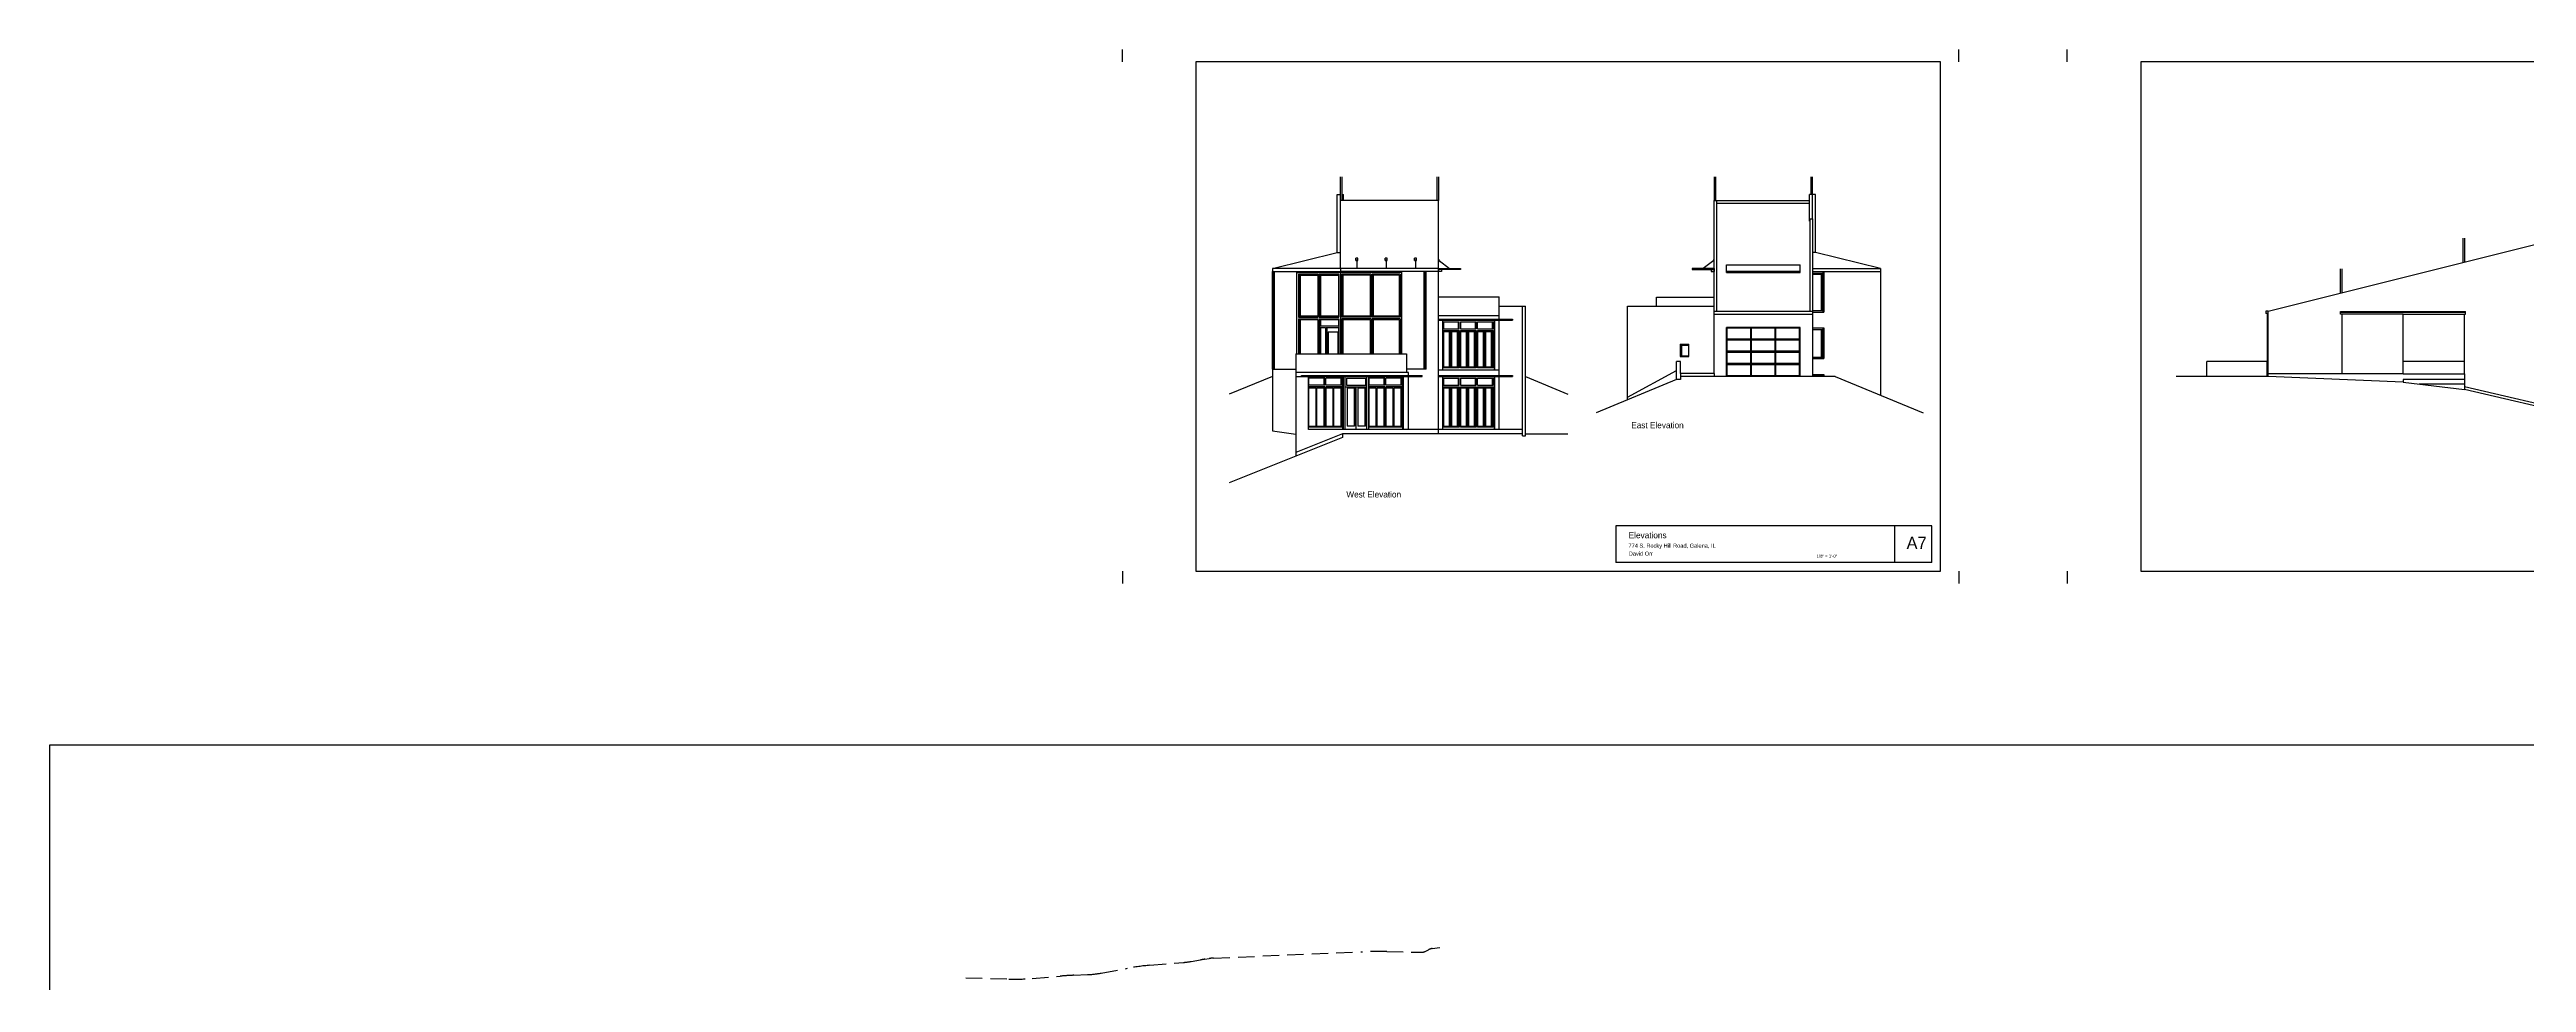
# Model space of a CAD drawing. Header units: inches. Extents: x -11428 to -4037, y -1744 to 4421.
# Drawn here: x -11428 to -6584, y 2596 to 4421 of the extents above; entities that cross this region are included whole.
import ezdxf

# ---------------------------------------------------------------- set-up
doc = ezdxf.new("R2010")
doc.units = ezdxf.units.IN
doc.header["$LTSCALE"] = 64
doc.header["$MEASUREMENT"] = 0
doc.linetypes.add('DASHED', pattern=[0.75, 0.5, -0.25])
doc.layers.get('0').update_dxf_attribs({"color": 253})
for name, color, linetype in [('A-Elev-North', 7, 'Continuous'), ('A-glazing', 252, 'Continuous'), ('A-walls', 7, 'Continuous'), ('border', 7, 'Continuous'), ('construction', 172, 'Continuous'), ('CONT-NML', 253, 'DASHED'), ('L-construction', 7, 'Continuous')]:
    doc.layers.add(name, color=color, linetype=linetype)
doc.layers.add('A-Elev-South', color=7, linetype='Continuous', plot=False)

msp = doc.modelspace()

# ---------------------------------------------------------------- linework, layer by layer
for p, q in [((-7747, 3489.5), (-8364.8, 3489.5)), ((-8364.8, 3489.5), (-8364.8, 3417.5)), ((-7819, 3417.5), (-7819, 3489.5)), ((-7747, 3417.5), (-7747, 3489.5)), ((-7747, 3417.5), (-8364.8, 3417.5))]:
    msp.add_line(p, q)
at = {"layer": 'A-Elev-North', "color": 252}
for p, q in [((-8903.6, 4125.3, -29991.4), (-8903.6, 4171.8, -29991.4)), ((-8900.6, 4171.8, -29991.4), (-8900.6, 4125.3, -29991.4)), ((-8714.6, 4125.3, -10284.3), (-8714.6, 4171.8, -10284.3)), ((-8711.6, 4171.8, -10284.3), (-8711.6, 4125.3, -10284.3)), ((-8172.4, 4171.8, 21810.2), (-8172.4, 4125.3, 21810.2)), ((-8169.4, 4125.3, 21810.2), (-8169.4, 4171.8, 21810.2)), ((-7983.4, 4171.8, 2103.2), (-7983.4, 4137.3, 2103.2)), ((-7980.4, 4125.3, 2103.2), (-7980.4, 4171.8, 2103.2)), ((-6707.9, 4004.5, 21691.4), (-6707.9, 4051.8, 21691.4)), ((-6704.9, 4051.8, 21691.4), (-6704.9, 4005.3, 21691.4)), ((-9036.4, 3986.3, -20331.6), (-8903.6, 3986.3, -20331.6)), ((-8988.5, 3825.3, -9485.9), (-8988.5, 3986.3, -3569.8)), ((-8898.7, 3979.3, -28373.5), (-8898.7, 3899.3, -39159.9)), ((-8845.6, 3979.3, -21212.5), (-8898.7, 3979.3, -28373.5)), ((-8845.6, 3979.3, -44786.9), (-8845.6, 3899.3, -55573.3)), ((-8839.4, 3979.3, -20593.3), (-8839.4, 3899.3, -31379.7)), ((-8788.4, 3979.3, -13504), (-8839.4, 3979.3, -20380.3)), ((-8788.4, 3979.3, -13717), (-8788.4, 3899.3, -24503.4)), ((-8739.7, 3795.3, -9640.5), (-8739.7, 3986.3, -9640.5)), ((-8737.7, 3795.3, -9640.5), (-8737.7, 3986.3, -9640.5)), ((-6947.9, 3944.5, 21691.4), (-6947.9, 3991.8, 21691.4)), ((-6944.9, 3991.8, 21691.4), (-6944.9, 3945.3, 21691.4)), ((-8898.7, 3892.3, -40103.7), (-8898.7, 3825.3, -49137.3)), ((-8788.4, 3892.3, -25447.2), (-8788.4, 3870.3, -28412.1)), ((-8703.1, 3793.3, -20727.7), (-8703.1, 3891.3, 52317.7)), ((-8602.5, 3793.3, -20727.7), (-8602.5, 3891.3, 52317.7)), ((-8601.3, 3793.3, -20727.7), (-8601.3, 3891.3, 52317.7)), ((-8592.8, 3893.3, 43650.7), (-8592.8, 3918.8, 62657.4)), ((-8592.8, 3783.3, -38339), (-8592.8, 3891.3, 42160)), ((-8990.7, 3825.3, -9485.8), (-8990.7, 3625.4, 4961.7)), ((-8703.1, 3677.3, -85676.5), (-8703.1, 3781.3, -8159)), ((-8602.5, 3677.3, -85676.5), (-8602.5, 3781.3, -8158.9)), ((-8601.3, 3677.3, -85676.5), (-8601.3, 3781.3, -8158.9)), ((-8592.8, 3677.3, -103084), (-8592.8, 3781.3, -25566.5))]:
    msp.add_line(p, q, dxfattribs=at)
at = {"layer": 'A-Elev-North', "color": 254}
for p, q in [((-8172.4, 4125.3, 21810.2), (-7986.4, 4125.3, 14717.6)), ((-8843.6, 3981.3, -20790.7), (-8843.6, 3897.3, -23935.9)), ((-8843.6, 3894.3, -24048.3), (-8843.6, 3825.3, -26631.9))]:
    msp.add_line(p, q, dxfattribs=at)
at = {"layer": 'A-Elev-North', "color": 251}
for p, q in [((-8167.4, 4120.3, 21619.5), (-7986.4, 4120.3, 14717.6)), ((-9034.4, 3795.3, -19629.5), (-9034.4, 3986.3, 257.4)), ((-9032.4, 3795.3, -19629.5), (-9032.4, 3986.3, 257.4)), ((-8985.6, 3981.3, -3549.4), (-8985.6, 3897.3, -6694.7)), ((-8985.6, 3981.3, -4018.6), (-8946.8, 3981.3, -4018.6)), ((-8984.9, 3981.3, -3549.4), (-8984.9, 3897.3, -6694.6)), ((-8983.5, 3979.3, -3622.4), (-8983.5, 3899.3, -34150.8)), ((-8983.5, 3979.3, -3622.5), (-8947.5, 3979.3, -3622.5)), ((-8982.5, 3979.3, -3622.4), (-8982.5, 3899.3, -34150.8)), ((-8947.5, 3979.3, -3527.1), (-8947.5, 3899.3, -34055.5)), ((-8946.8, 3981.3, -3549.4), (-8946.8, 3897.3, -6694.7)), ((-8945.4, 3981.3, -3644.7), (-8945.4, 3897.3, -6790)), ((-8945.4, 3981.3, -4018.6), (-8906.5, 3981.3, -4018.6)), ((-8944.7, 3981.3, -3644.7), (-8944.7, 3897.3, -6789.9)), ((-8943.2, 3979.3, -3717.7), (-8943.2, 3899.3, -34246.1)), ((-8943.2, 3979.3, -3622.5), (-8907.3, 3979.3, -3622.5)), ((-8942.2, 3979.3, -3717.7), (-8942.2, 3899.3, -34246.1)), ((-8907.3, 3979.3, -3717.1), (-8907.3, 3899.3, -34245.5)), ((-8906.5, 3981.3, -3644.7), (-8906.5, 3897.3, -6789.9)), ((-8985.6, 3897.3, -6789.9), (-8946.8, 3897.3, -6789.9)), ((-8985.6, 3894.3, -6807), (-8985.6, 3825.3, -9390.6)), ((-8985.6, 3894.3, 1359.8), (-8946.8, 3894.3, 1359.8)), ((-8984.9, 3894.3, -6807), (-8984.9, 3825.3, -9390.5)), ((-8947.5, 3899.3, -31731.7), (-8983.5, 3899.3, -31731.7)), ((-8947.5, 3892.3, -40103.7), (-8983.5, 3892.3, -40103.7)), ((-8983.5, 3892.3, -6786.3), (-8983.5, 3825.3, -9295.8)), ((-8982.5, 3892.3, -6786.3), (-8982.5, 3825.3, -9295.8)), ((-8947.5, 3892.3, -6785.8), (-8947.5, 3825.3, -9295.3)), ((-8945.4, 3897.3, -6789.9), (-8906.5, 3897.3, -6789.9)), ((-8945.4, 3894.3, -6902.3), (-8945.4, 3825.3, -9485.9)), ((-8945.4, 3894.3, 1359.8), (-8906.5, 3894.3, 1359.8)), ((-8944.7, 3894.3, -6902.2), (-8944.7, 3825.3, -9485.8)), ((-8907.3, 3899.3, -31731.7), (-8943.2, 3899.3, -31731.7)), ((-8943.2, 3892.3, -42730.4), (-8943.2, 3880.3, -7575.6)), ((-8907.3, 3892.3, -40103.7), (-8943.2, 3892.3, -40103.7)), ((-8943.2, 3880.3, 1359.8), (-8907.3, 3880.3, 1359.8)), ((-8943.2, 3877.3, -7688), (-8932.7, 3877.3, -7688)), ((-8943.2, 3877.3, -7688), (-8943.2, 3825.3, -9485.8)), ((-8942.2, 3892.3, -42730.4), (-8942.2, 3880.3, -7575.6)), ((-8942.2, 3877.3, -7688), (-8942.2, 3825.3, -9485.8)), ((-8932.7, 3877.3, -7688), (-8932.7, 3825.3, -9485.8)), ((-8931.3, 3877.3, -16639.9), (-8931.3, 3825.3, -18437.8)), ((-8931.3, 3877.3, -7687.4), (-8907.3, 3877.3, -7687.4)), ((-8930.3, 3877.3, -25480.1), (-8930.3, 3825.3, -27278)), ((-8907.3, 3892.3, -42729.9), (-8907.3, 3880.3, -7575)), ((-8907.3, 3877.3, -7687.4), (-8907.3, 3825.3, -9485.3)), ((-8906.5, 3894.3, -6902.3), (-8906.5, 3825.3, -9485.9)), ((-8672.3, 3874.3, 58012.8), (-8672.3, 3888.3, 61322.5)), ((-8639.1, 3874.3, 9327), (-8639.1, 3888.3, 12636.7)), ((-8605.9, 3874.3, 24660.5), (-8605.9, 3888.3, 27970.2)), ((-8927.8, 3868.3, -16527.6), (-8908.8, 3868.3, -16527.6)), ((-8927.8, 3868.3, -25667.4), (-8927.8, 3825.3, -27278)), ((-8908.8, 3868.3, -16527.6), (-8908.8, 3825.3, -18138.2)), ((-8672.3, 3798.3, 115132.4), (-8672.3, 3871.3, 129336.1)), ((-8639.1, 3798.3, 66446.6), (-8639.1, 3871.3, 80650.3)), ((-8605.8, 3798.3, 66446.6), (-8605.8, 3871.3, 80650.3)), ((-6944.9, 3786.3, 11396.3), (-7088.9, 3786.3, 21691.4)), ((-6704.9, 3786.3, 16543.9), (-6704.9, 3775.3, 16543.9)), ((-8935.5, 3764.3, -17592.5), (-8935.5, 3778.3, -14282.8)), ((-8902.2, 3764.3, 33550.3), (-8902.2, 3778.3, 36859.9)), ((-8854.1, 3764.3, -17643.2), (-8854.1, 3778.3, -14333.6)), ((-8818, 3764.3, -21715.3), (-8818, 3778.3, -18405.7)), ((-8784.7, 3764.3, 29427.5), (-8784.7, 3778.3, 32737.1)), ((-8672.3, 3764.3, -2463.8), (-8672.3, 3778.3, 845.9)), ((-8672.3, 3682.3, 50183.6), (-8672.3, 3761.3, 68859.4)), ((-8639.1, 3764.3, -51149.6), (-8639.1, 3778.3, -47839.9)), ((-8639.1, 3682.3, 1497.8), (-8639.1, 3761.3, 20173.6)), ((-8605.9, 3764.3, -35816.1), (-8605.9, 3778.3, -32506.5)), ((-8605.8, 3682.3, 1497.8), (-8605.8, 3761.3, 20173.6)), ((-6360.7, 3680.3, 30022.7), (-6704.9, 3761, 24875.1))]:
    msp.add_line(p, q, dxfattribs=at)
at = {"layer": 'A-Elev-North', "color": 253}
for p, q in [((-9036.4, 3795.3, -19629.5), (-9036.4, 3986.3, 257.4)), ((-8711.6, 3986.3, -31649.4), (-8903.6, 3986.3, -20331.6)), ((-8843.6, 3981.3, -21229.4), (-8900.7, 3981.3, -28529.5)), ((-8900.7, 3981.3, -3644.7), (-8900.7, 3897.3, -6789.9)), ((-8841.5, 3981.3, -20498), (-8841.5, 3897.3, -23643.2)), ((-8786.4, 3981.3, -13916.5), (-8841.5, 3981.3, -20967.2)), ((-8786.4, 3981.3, -13447.3), (-8786.4, 3897.3, -16592.6)), ((-8783.6, 3825.3, -19383.8), (-8783.6, 3986.3, -13467.7)), ((-8735.7, 3795.3, -9640.5), (-8735.7, 3986.3, -9640.5)), ((-8843.6, 3897.3, -24303.2), (-8900.7, 3897.3, -32000.2)), ((-8843.6, 3894.3, -24415.5), (-8900.7, 3894.3, -32112.6)), ((-8900.7, 3894.3, -6902.3), (-8900.7, 3825.3, -9485.9)), ((-8845.6, 3899.3, -24570.7), (-8898.7, 3899.3, -31731.7)), ((-8845.6, 3892.3, -24685.3), (-8898.7, 3892.3, -31848.3)), ((-8845.6, 3892.3, -23776.2), (-8845.6, 3825.3, -26285.7)), ((-8786.4, 3897.3, -16592.6), (-8841.5, 3897.3, -24026.7)), ((-8786.4, 3894.3, -16704.9), (-8841.5, 3894.3, -24139)), ((-8841.5, 3894.3, -23755.6), (-8841.5, 3825.3, -26339.1)), ((-8788.4, 3892.3, -16974.6), (-8839.5, 3892.3, -23869.3)), ((-8839.5, 3892.3, -23559.9), (-8839.5, 3825.3, -26069.5)), ((-8788.4, 3899.3, -16862.2), (-8839.4, 3899.3, -23738.6)), ((-8786.4, 3894.3, -16704.9), (-8786.4, 3825.3, -19288.5)), ((-8788.6, 3873.3, -17395.9), (-8788.6, 3825.3, -19193.7)), ((-6704.9, 3810.3, 0), (-6824.9, 3810.3, 0))]:
    msp.add_line(p, q, dxfattribs=at)
at = {"layer": 'A-Elev-North', "color": 7}
for p, q in [((-8711.6, 3937.3, -1876.6), (-8592.8, 3937.3, 452.9)), ((-8592.8, 3918.8, -66634.1), (-8592.8, 3937.3, -20137.4)), ((-8592.8, 3918.8, -36414.1), (-8541.9, 3918.8, -2045.2))]:
    msp.add_line(p, q, dxfattribs=at)
at = {"layer": 'A-Elev-North'}
for p, q in [((-7088.9, 3781.3, 0), (-7268.9, 3781.3, 0)), ((-7090.9, 3810.3, 0), (-7208.9, 3810.3, 0)), ((-6824.9, 3769.9, 16543.9), (-7088.9, 3781.3, 21691.4)), ((-6704.9, 3793.3, 16543.9), (-6704.9, 3800.3, 16543.9)), ((-6704.9, 3786.3, 16543.9), (-6704.9, 3793.3, 16543.9)), ((-6824.9, 3769.9, 16543.9), (-6704.9, 3756, 18424.4)), ((-6360.7, 3675.3, 21691.4), (-6704.9, 3756, 16543.9))]:
    msp.add_line(p, q, dxfattribs=at)
at = {"layer": 'A-Elev-South', "color": 252}
for p, q in [((-8909.6, 4024, -171469.4), (-8909.6, 4137.3, 11288.3)), ((-8909.6, 4137.3, 11288.3), (-8903.6, 4137.3, 11288.3)), ((-8900.6, 4137.3, 11288.3), (-8897.6, 4137.3, 11288.3)), ((-8897.6, 4125.3, -29762.8), (-8897.6, 4137.3, -10403.1)), ((-8167.4, 3909.3, -6676.9), (-8167.4, 4125.3, 21810.2)), ((-7974.4, 4137.3, 43382.8), (-7986.4, 4137.3, 43382.8)), ((-7986.4, 4084.8, -63007.2), (-7986.4, 4137.3, 21691.4)), ((-7980.4, 4089.8, -46610.5), (-7980.4, 4137.3, 18875.6)), ((-7974.4, 4024, -4233.7), (-7974.4, 4137.3, 21691.4)), ((-7985.4, 4089.8, 1354.9), (-7985.4, 3909.3, -2449.6)), ((-9036.5, 3992.3, -16543.9), (-8909.6, 4024, -16543.9)), ((-7847.5, 3992.3, -16543.9), (-7974.4, 4024, -16543.9)), ((-8711.6, 3992.3, -16543.9), (-9036.5, 3992.3, -16543.9)), ((-9036.5, 3992.3, -16543.9), (-9036.5, 3675.3, -16543.9)), ((-8873.6, 4008.3, -12397.3), (-8873.6, 4012.3, -12397.3)), ((-8869.6, 4012.3, -12397.3), (-8873.6, 4012.3, -12397.3)), ((-8873.6, 4008.3, -12397.3), (-8869.6, 4008.3, -12397.3)), ((-8869.6, 4008.3, -12397.3), (-8869.6, 4012.3, -12397.3)), ((-8812, 4012.3, -16958.5), (-8816, 4012.3, -16958.5)), ((-8816, 4008.3, -16958.5), (-8816, 4012.3, -16958.5)), ((-8816, 4008.3, -16958.5), (-8812, 4008.3, -16958.5)), ((-8812, 4008.3, -16958.5), (-8812, 4012.3, -16958.5)), ((-8758.5, 4008.3, -21519.7), (-8758.5, 4012.3, -21519.7)), ((-8754.5, 4012.3, -21519.7), (-8758.5, 4012.3, -21519.7)), ((-8758.5, 4008.3, -21519.7), (-8754.5, 4008.3, -21519.7)), ((-8754.5, 4008.3, -21519.7), (-8754.5, 4012.3, -21519.7)), ((-8711.6, 4010.3, -0.1), (-8710.6, 4010.3, -0.1)), ((-8711.6, 4006.3, -0.1), (-8710.6, 4006.3, -0.1)), ((-8711.6, 3992.3, 0), (-8711.6, 3986.3, 0)), ((-8711.6, 3992.3, 0), (-8668.4, 3992.3, 0)), ((-8705.6, 3990.3, 0), (-8711.6, 3990.3, 0)), ((-8705.6, 3986.3, 0), (-8711.6, 3986.3, 0)), ((-8710.6, 4006.3, -0.1), (-8710.6, 4010.3, 0)), ((-8710.6, 4008.3, -0.1), (-8690, 3992.3, 0)), ((-8705.6, 3990.3, 0), (-8705.6, 3986.3, 0)), ((-8668.4, 3990.3, 0), (-8705.6, 3990.3, 0)), ((-8668.4, 3992.3, 0), (-8668.4, 3990.3, 0)), ((-8215.5, 3992.3, 0), (-8215.5, 3990.3, 0)), ((-8172.4, 3992.3, 0), (-8215.5, 3992.3, 0)), ((-8215.5, 3990.3, 0), (-8178.4, 3990.3, 0)), ((-8173.4, 4008.3, -0.1), (-8194, 3992.3, 0)), ((-8178.4, 3990.3, 0), (-8178.4, 3986.3, 0)), ((-8178.4, 3990.3, 0), (-8172.4, 3990.3, 0)), ((-8178.4, 3986.3, 0), (-8172.4, 3986.3, 0)), ((-8173.4, 4006.3, -0.1), (-8173.4, 4010.3, 0)), ((-8172.4, 4010.3, -0.1), (-8173.4, 4010.3, -0.1)), ((-8172.4, 4006.3, -0.1), (-8173.4, 4006.3, -0.1)), ((-8172.4, 3992.3, 0), (-8172.4, 3986.3, 0)), ((-8148.4, 3987.3, -5147.6), (-8004.4, 3987.3, -5147.6)), ((-8148.4, 3984.3, -5147.6), (-8004.4, 3984.3, -5147.6)), ((-7980.4, 3992.3, -16543.9), (-7847.5, 3992.3, -16543.9)), ((-7980.4, 3986.3, -16399.5), (-7847.5, 3986.3, -16399.5)), ((-7980.4, 3983.3, -16310.7), (-7959.5, 3983.3, -16310.7)), ((-7980.4, 3981.3, -16378.6), (-7961.6, 3981.3, -12822)), ((-7962.6, 3910.3, -7839.7), (-7962.6, 3981.3, -7699.4)), ((-7961.6, 3910.3, -7839.7), (-7961.6, 3981.3, -7699.4)), ((-7959.5, 3907.3, -11429.2), (-7959.5, 3986.3, -15268)), ((-7957.8, 3986.3, -16399.5), (-7957.8, 3907.3, -15009.5)), ((-7847.5, 3992.3, -16543.9), (-7847.5, 3744.7, -16543.9)), ((-8285.6, 3936.3, -2045.3), (-8172.4, 3936.3, -7491)), ((-8285.6, 3918.8, 3102.3), (-8285.6, 3936.3, -2045.3)), ((-8342.1, 3918.8, -2045.2), (-8172.4, 3918.8, -2045.2)), ((-8342.1, 3735.6, -5162.1), (-8342.1, 3918.8, -2045.2)), ((-8172.4, 3903.3, -19135.7), (-7980.4, 3903.3, -19135.7)), ((-7980.4, 3910.3, -16543.9), (-7961.6, 3910.3, -12987.3)), ((-7980.4, 3907.3, -16543.9), (-7957.8, 3907.3, -16543.9)), ((-7980.4, 3876.3, -11396.3), (-7957.8, 3876.3, -11396.3)), ((-7959.5, 3816.3, -6892.5), (-7959.5, 3876.3, -9883.7)), ((-7957.8, 3876.3, -14449.8), (-7957.8, 3816.3, -13366.7)), ((-8687.9, 3871.3, 153679), (-8687.9, 3798.3, 158151.1)), ((-8654.6, 3871.3, 104993.2), (-8654.6, 3798.3, 109465.3)), ((-8621.4, 3871.3, 104993.2), (-8621.4, 3798.3, 109465.3)), ((-8238.9, 3844.3, -2530.9), (-8238.9, 3820.3, -2530.9)), ((-8238.9, 3844.3, -2530.9), (-8221.9, 3844.3, -2530.9)), ((-8221.9, 3820.3, 42.9), (-8221.9, 3844.3, 42.9)), ((-7980.4, 3873.3, -11396.3), (-7961.6, 3873.3, -11396.3)), ((-7962.6, 3819.3, -5147.6), (-7962.6, 3873.3, -7839.7)), ((-7961.6, 3819.3, -5147.6), (-7961.6, 3873.3, -7839.7)), ((-9036.4, 3795.3, -19629.5), (-8990.7, 3795.3, -18502.3)), ((-8965.7, 3677.3, 0), (-8965.7, 3781.3, -12024.4)), ((-8774.6, 3825.3, -19702.2), (-8774.6, 3789.3, -318.5)), ((-8770.5, 3783.3, 0), (-8770.5, 3789.3, 0)), ((-8770.5, 3677.3, 0), (-8770.5, 3781.3, 0)), ((-8743.5, 3781.3, 0), (-8743.5, 3783.3, 0)), ((-8671.1, 3798.3, 64998.3), (-8702.2, 3798.3, 64764.2)), ((-8637.8, 3798.3, 66446.6), (-8668.9, 3798.3, 64998.3)), ((-8604.6, 3798.3, 16312.5), (-8635.7, 3798.3, 80898.8)), ((-8566.8, 3783.3, -22726.5), (-8566.8, 3781.3, -30885.4)), ((-8238.9, 3820.3, -2530.9), (-8221.9, 3820.3, -2530.9)), ((-7980.4, 3819.3, -8704.2), (-7961.6, 3819.3, -8704.2)), ((-7980.4, 3816.3, -8704.2), (-7957.8, 3816.3, -8704.2)), ((-7980.4, 3785.3, -8704.2), (-7957.8, 3785.3, -8704.2)), ((-7980.4, 3782.3, -8704.2), (-7961.6, 3782.3, -5147.6)), ((-7962.6, 3781.3, -252.9), (-7962.6, 3782.3)), ((-7961.6, 3781.3, -252.9), (-7961.6, 3782.3)), ((-7959.5, 3781.3, -5147.6), (-7959.5, 3785.3, -5347)), ((-7957.8, 3785.3, -12807.1), (-7957.8, 3781.3, -12734.9)), ((-8965.1, 3759.3, -1561.6), (-8950.9, 3759.3, -1561.6)), ((-8951.6, 3759.3, -96099.3), (-8951.6, 3684.3, -96099.3)), ((-8950.9, 3759.3, -1561.6), (-8950.9, 3684.3, -1561.6)), ((-8950.9, 3759.3, -1561.6), (-8950.9, 3684.3, -1561.6)), ((-8949.4, 3684.3, -15513.5), (-8949.4, 3759.3, -15513.5)), ((-8949.4, 3759.3, 80617.1), (-8935.3, 3759.3, 80617.1)), ((-8936, 3759.3, -13920.5), (-8936, 3684.3, -13920.5)), ((-8935.3, 3759.3, 80617.1), (-8935.3, 3684.3, 80617.1)), ((-8934.6, 3761.3, -15513.5), (-8934.6, 3682.3, -15513.5)), ((-8934.2, 3761.3, -15475.6), (-8934.2, 3682.3, -15475.6)), ((-8931.7, 3759.3, 110300.5), (-8917.6, 3759.3, 110300.5)), ((-8931.7, 3684.3, 110300.5), (-8931.7, 3759.3, 110300.5)), ((-8918.3, 3759.3, -90758.8), (-8918.3, 3684.3, -90758.8)), ((-8917.6, 3759.3, 3778.9), (-8917.6, 3684.3, 3778.9)), ((-8917.6, 3759.3, 3778.9), (-8917.6, 3684.3, 3778.9)), ((-8916.2, 3684.3, -10172.9), (-8916.2, 3759.3, -10172.9)), ((-8916.2, 3759.3, 85957.6), (-8902.1, 3759.3, 85957.6)), ((-8902.8, 3759.3, -8580), (-8902.8, 3684.3, -8580)), ((-8902.1, 3759.3, 85957.6), (-8902.1, 3684.3, 85957.6)), ((-8901.3, 3761.3, -10172.9), (-8901.3, 3682.3, -10172.9)), ((-8901, 3761.3, -10135), (-8901, 3682.3, -10135)), ((-8890.6, 3759.3, 14675.3), (-8875.7, 3759.3, 14675.3)), ((-8890.6, 3759.3, 10971.8), (-8890.6, 3684.3, 10971.8)), ((-8876.7, 3759.3, 151295.2), (-8876.7, 3684.3, 151295.2)), ((-8875.7, 3759.3, 14675.3), (-8875.7, 3684.3, 14675.3)), ((-8869.7, 3759.3, 14675.3), (-8854.7, 3759.3, 14675.3)), ((-8869.7, 3759.3, 14675.3), (-8869.7, 3684.3, 14675.3)), ((-8855.7, 3759.3, 151295.2), (-8855.7, 3684.3, 151295.2)), ((-8854.7, 3759.3, 25654.1), (-8854.7, 3684.3, 25654.1)), ((-8847.6, 3759.3, -5684.5), (-8833.4, 3759.3, -5684.5)), ((-8834.1, 3759.3, -100222.1), (-8834.1, 3684.3, -100222.1)), ((-8833.4, 3759.3, -5684.5), (-8833.4, 3684.3, -5684.5)), ((-8833.4, 3759.3, -5684.5), (-8833.4, 3684.3, -5684.5)), ((-8832, 3684.3, -19636.3), (-8832, 3759.3, -19636.3)), ((-8832, 3759.3, 76494.3), (-8817.9, 3759.3, 76494.3)), ((-8818.5, 3759.3, -18043.4), (-8818.5, 3684.3, -18043.4)), ((-8817.9, 3759.3, 76494.3), (-8817.9, 3684.3, 76494.3)), ((-8817.1, 3761.3, -19636.3), (-8817.1, 3682.3, -19636.3)), ((-8816.7, 3761.3, -19598.4), (-8816.7, 3682.3, -19598.4)), ((-8814.3, 3759.3, 106177.7), (-8800.1, 3759.3, 106177.7)), ((-8814.3, 3684.3, 106177.7), (-8814.3, 3759.3, 106177.7)), ((-8800.8, 3759.3, -94881.6), (-8800.8, 3684.3, -94881.6)), ((-8800.1, 3759.3, -343.9), (-8800.1, 3684.3, -343.9)), ((-8800.1, 3759.3, -343.9), (-8800.1, 3684.3, -343.9)), ((-8798.7, 3684.3, -14295.8), (-8798.7, 3759.3, -14295.8)), ((-8798.7, 3759.3, 81834.8), (-8784.6, 3759.3, 81834.8)), ((-8785.3, 3759.3, -12702.9), (-8785.3, 3684.3, -12702.9)), ((-8784.6, 3759.3, 81834.8), (-8784.6, 3684.3, 81834.8)), ((-8783.8, 3761.3, -14295.8), (-8783.8, 3682.3, -14295.8)), ((-8783.5, 3761.3, -14257.9), (-8783.5, 3682.3, -14257.9)), ((-8687.9, 3761.3, 93202.3), (-8687.9, 3682.3, 93202.3)), ((-8654.6, 3761.3, 44516.5), (-8654.6, 3682.3, 44516.5)), ((-8621.4, 3761.3, 44516.5), (-8621.4, 3682.3, 44516.5)), ((-8965, 3684.3, 104960), (-8950.9, 3684.3, 104960)), ((-8949.4, 3684.3, 80617.1), (-8935.3, 3684.3, 80617.1)), ((-8931.7, 3684.3, 110300.5), (-8917.6, 3684.3, 110300.5)), ((-8916.2, 3684.3, 85957.6), (-8902.1, 3684.3, 85957.6)), ((-8847.5, 3684.3, 100837.2), (-8833.4, 3684.3, 100837.2)), ((-8832, 3684.3, 76494.3), (-8817.9, 3684.3, 76494.3)), ((-8814.3, 3684.3, 106177.7), (-8800.1, 3684.3, 106177.7)), ((-8798.7, 3684.3, 81834.8), (-8784.6, 3684.3, 81834.8)), ((-8671.1, 3682.3, 49.5), (-8702.2, 3682.3, -184.6)), ((-8637.8, 3682.3, 1497.8), (-8668.9, 3682.3, 49.5)), ((-8604.6, 3682.3, -48636.3), (-8635.7, 3682.3, 15950))]:
    msp.add_line(p, q, dxfattribs=at)
at = {"layer": 'A-Elev-South', "color": 7}
for p, q in [((-8903.6, 4024, -20331.6), (-8903.6, 4125.3, -15244.6)), ((-8903.6, 3992.3, -13330.3), (-8903.6, 4124.8, -10295.1)), ((-8711.6, 3669.3, -20727.7), (-8711.6, 4125.3, -10284.3)), ((-7088.9, 3909.3, 21691.4), (-6366.7, 4089.8, 21691.4)), ((-8903.6, 3984.3, -13330.3), (-8903.6, 3825.3, -13330.3)), ((-8541.9, 3665, -10649.8), (-8541.9, 3918.8, -12340.4)), ((-8172.4, 3787.3, -9715.7), (-8172.4, 3909.3, -5515.1)), ((-7980.4, 3909.3, -2449.6), (-7980.4, 3781.3, -5147.6)), ((-7088.9, 3909.3, -21691.5), (-7093.9, 3909.3, -21691.5)), ((-7093.9, 3909.3, -21691.5), (-7093.9, 3904.3, -21691.5)), ((-7088.9, 3909.3, -21691.5), (-7093.9, 3909.3, -21691.5)), ((-7093.9, 3909.3, -21691.5), (-7093.9, 3904.3, -21691.5)), ((-7090.9, 3904.3, -21691.5), (-7093.9, 3904.3, -21691.5)), ((-7090.9, 3904.3, -21691.5), (-7093.9, 3904.3, -21691.5)), ((-7090.9, 3904.3, 0), (-7090.9, 3810.3, 0)), ((-8238.4, 3781.3, -579.4), (-8238.4, 3775.3, -579.4))]:
    msp.add_line(p, q, dxfattribs=at)
at = {"layer": 'A-Elev-South'}
for p, q in [((-8711.6, 4125.3, 21810.2), (-8903.6, 4125.3, 21810.2)), ((-7088.9, 3781.3, 21691.4), (-7088.9, 3906.3, 21691.4)), ((-6824.9, 3903.2, 16543.9), (-6704.9, 3903.2, 16543.9)), ((-6824.9, 3786.3, 16543.9), (-6824.9, 3903.2, 16543.9)), ((-6704.9, 3786.3, 16543.9), (-6704.9, 3903.2, 16543.9)), ((-8770.5, 3789.3, 0), (-8990.7, 3789.3, 0)), ((-8238.4, 3810.3, 0), (-8246.4, 3810.3, 0)), ((-8246.4, 3775.3, -5147.6), (-8246.4, 3810.3, -5147.6)), ((-8238.4, 3787.3, -5147.6), (-8238.4, 3810.3, -5147.6)), ((-8172.4, 3787.3, -5147.6), (-8238.4, 3787.3, -5147.6)), ((-7935.7, 3781.3, -5147.6), (-8238.4, 3781.3, -5147.6)), ((-7935.7, 3781.3, -5147.6), (-7764, 3710.1, -5147.6)), ((-7208.9, 3781.3, 0), (-7208.9, 3810.3, 0)), ((-6824.9, 3786.3, 11396.3), (-6704.9, 3786.3, 11396.3)), ((-8246.4, 3775.3, -579.4), (-8403.7, 3710.1, -579.4)), ((-8238.4, 3775.3, -579.4), (-8246.4, 3775.3, -579.4)), ((-8899.2, 3661.9, 838.8), (-9121, 3573.6, 10830.5)), ((-8547.6, 3669.3, 0), (-8899.2, 3669.3, 0)), ((-8899.2, 3669.3, 0), (-8899.2, 3661.9, 838.8)), ((-8547.6, 3665, -10649.8), (-8541.9, 3665, -10649.8)), ((-8541.9, 3669.3, 0), (-8458.5, 3669.3, 0))]:
    msp.add_line(p, q, dxfattribs=at)
at = {"layer": 'A-Elev-South', "color": 253}
for p, q in [((-8172.4, 3909.3, -6676.9), (-8172.4, 4125.3, 21810.2)), ((-7986.4, 4084.8, 1249.5), (-7985.4, 4084.8, 1249.5)), ((-7985.4, 4089.8, 1354.9), (-7980.4, 4089.8, 1354.9)), ((-7980.4, 4089.8, 1354.9), (-7980.4, 3909.3, -2449.6)), ((-8988.5, 3984.3, -3643.3), (-8903.6, 3984.3, -3643.3)), ((-8783.6, 3984.3, -13541.2), (-8903.6, 3984.3, -3643.3)), ((-8871.6, 4010.3, -12397.3), (-8871.6, 3992.3, -12397.3)), ((-8814, 4010.3, -16958.5), (-8814, 3992.3, -16958.5)), ((-8756.5, 4010.3, -21519.7), (-8756.5, 3992.3, -21519.7)), ((-8148.4, 3999.3, -5147.6), (-8004.4, 3999.3, -5147.6)), ((-8148.4, 3984.3, -5147.6), (-8148.4, 3999.3, -5147.6)), ((-8004.4, 3984.3, -5147.6), (-8004.4, 3999.3, -5147.6)), ((-8711.6, 3893.3, 35092.7), (-8566.8, 3893.3, 38331.8)), ((-8711.6, 3891.3, 26933.8), (-8566.8, 3891.3, 30172.9)), ((-8702.2, 3888.3, 57325.7), (-8702.2, 3874.3, 58012.8)), ((-8702.2, 3888.3, 66405.9), (-8671.1, 3888.3, 75810.1)), ((-8671.1, 3874.3, 58012.8), (-8671.1, 3888.3, 58032.9)), ((-8668.9, 3888.3, 75810.1), (-8637.9, 3888.3, 27124.3)), ((-8668.9, 3888.3, 66729.9), (-8668.9, 3874.3, 67417)), ((-8637.9, 3874.3, 9327), (-8637.9, 3888.3, 9347.1)), ((-8635.7, 3874.3, 9327), (-8635.7, 3888.3, 9347.1)), ((-8604.6, 3874.3, 24660.5), (-8604.6, 3888.3, 24680.6)), ((-8566.8, 3893.3, 38331.8), (-8566.8, 3891.3, 30172.9)), ((-8547.6, 3665, -10649.8), (-8547.6, 3918.8, -12340.4)), ((-8148.4, 3781.3, -5147.6), (-8148.4, 3877.3, -5147.6)), ((-8004.4, 3877.3, -5147.6), (-8148.4, 3877.3, -5147.6)), ((-8147.1, 3854.5, -5147.6), (-8147.1, 3876, -5147.6)), ((-8101, 3876, -5147.6), (-8147.1, 3876, -5147.6)), ((-8101, 3854.5, -5147.6), (-8101, 3876, -5147.6)), ((-8053, 3876, -5147.6), (-8099.8, 3876, -5147.6)), ((-8099.8, 3854.5, -5147.6), (-8099.8, 3876, -5147.6)), ((-8053, 3854.5, -5147.6), (-8053, 3876, -5147.6)), ((-8051.8, 3854.5, -5147.6), (-8051.8, 3876, -5147.6)), ((-8005.6, 3876, -5147.6), (-8051.8, 3876, -5147.6)), ((-8005.6, 3854.5, -5147.6), (-8005.6, 3876, -5147.6)), ((-8004.4, 3781.3, -5147.6), (-8004.4, 3877.3, -5147.6)), ((-7088.9, 3781.3, 0), (-7088.9, 3909.3, 0)), ((-6947.9, 3903.2, 16543.9), (-6947.9, 3908.2, 16543.9)), ((-6702.9, 3906.2, 16543.9), (-6947.9, 3906.2, 16543.9)), ((-6944.9, 3903.2, 16543.9), (-6947.9, 3903.2, 16543.9)), ((-6824.9, 3903.2, 16543.9), (-6944.9, 3903.2, 16543.9)), ((-6944.9, 3903.2, 16543.9), (-6944.9, 3786.3, 11396.3)), ((-6704.9, 3903.2, 16543.9), (-6702.9, 3903.2, 16543.9)), ((-6702.9, 3906.2, 16543.9), (-6702.9, 3908.2, 16543.9)), ((-6702.9, 3903.2, 16543.9), (-6702.9, 3906.2, 16543.9)), ((-8702.2, 3874.3, 48608.6), (-8671.1, 3874.3, 58012.8)), ((-8702.2, 3871.3, 38733), (-8671.1, 3871.3, 48137.2)), ((-8702.2, 3798.3, 55594.1), (-8702.2, 3871.3, 38733)), ((-8671.1, 3798.3, 64998.3), (-8671.1, 3871.3, 48137.2)), ((-8668.9, 3874.3, 58012.8), (-8637.9, 3874.3, 9327)), ((-8668.9, 3798.3, 64998.3), (-8668.9, 3871.3, 48137.2)), ((-8668.9, 3871.3, 48137.2), (-8637.9, 3871.3, -548.6)), ((-8637.9, 3798.3, 16312.5), (-8637.9, 3871.3, -548.6)), ((-8635.7, 3874.3, 9327), (-8604.6, 3874.3, 9327)), ((-8635.7, 3871.3, -548.6), (-8604.6, 3871.3, -548.6)), ((-8635.7, 3798.3, 16312.5), (-8635.7, 3871.3, -548.6)), ((-8604.6, 3798.3, 16312.5), (-8604.6, 3871.3, -548.6)), ((-8004.4, 3853.3, -5147.6), (-8148.4, 3853.3, -5147.6)), ((-8004.4, 3829.3, -5147.6), (-8148.4, 3829.3, -5147.6)), ((-8101, 3854.5, -5147.6), (-8147.1, 3854.5, -5147.6)), ((-8147.1, 3830.5, -5147.6), (-8147.1, 3852, -5147.6)), ((-8101, 3852, -5147.6), (-8147.1, 3852, -5147.6)), ((-8101, 3830.5, -5147.6), (-8147.1, 3830.5, -5147.6)), ((-8147.1, 3806.5, -5147.6), (-8147.1, 3828, -5147.6)), ((-8101, 3828, -5147.6), (-8147.1, 3828, -5147.6)), ((-8101, 3830.5, -5147.6), (-8101, 3852, -5147.6)), ((-8101, 3806.5, -5147.6), (-8101, 3828, -5147.6)), ((-8053, 3854.5, -5147.6), (-8099.8, 3854.5, -5147.6)), ((-8053, 3852, -5147.6), (-8099.8, 3852, -5147.6)), ((-8099.8, 3830.5, -5147.6), (-8099.8, 3852, -5147.6)), ((-8053, 3830.5, -5147.6), (-8099.8, 3830.5, -5147.6)), ((-8053, 3828, -5147.6), (-8099.8, 3828, -5147.6)), ((-8099.8, 3806.5, -5147.6), (-8099.8, 3828, -5147.6)), ((-8053, 3830.5, -5147.6), (-8053, 3852, -5147.6)), ((-8053, 3806.5, -5147.6), (-8053, 3828, -5147.6)), ((-8005.6, 3854.5, -5147.6), (-8051.8, 3854.5, -5147.6)), ((-8051.8, 3830.5, -5147.6), (-8051.8, 3852, -5147.6)), ((-8005.6, 3852, -5147.6), (-8051.8, 3852, -5147.6)), ((-8005.6, 3830.5, -5147.6), (-8051.8, 3830.5, -5147.6)), ((-8051.8, 3806.5, -5147.6), (-8051.8, 3828, -5147.6)), ((-8005.6, 3828, -5147.6), (-8051.8, 3828, -5147.6)), ((-8005.6, 3830.5, -5147.6), (-8005.6, 3852, -5147.6)), ((-8005.6, 3806.5, -5147.6), (-8005.6, 3828, -5147.6)), ((-8990.7, 3825.3, -9485.8), (-8774.6, 3825.3, -19702.2)), ((-8990.7, 3781.3, -1652.7), (-8743.5, 3781.3, -1652.7)), ((-8979.7, 3783.3, -1652.7), (-8743.5, 3783.3, -1652.7)), ((-8898.8, 3677.3, 1217.6), (-8898.8, 3781.3, -3266.1)), ((-8897.7, 3677.3, -4122.9), (-8897.7, 3781.3, 0)), ((-8894.2, 3677.3, -4122.9), (-8894.2, 3781.3, 0)), ((-8851.7, 3677.3, -4122.9), (-8851.7, 3781.3, 0)), ((-8848.2, 3677.3, -4122.9), (-8848.2, 3781.3, 0)), ((-8781.4, 3677.3, -2905.2), (-8781.4, 3781.3, -7388.9)), ((-8780.2, 3677.3, -8245.8), (-8780.2, 3781.3, -20270.2)), ((-8735.7, 3795.3, -20590.3), (-8774.6, 3795.3, -19629.5)), ((-8592.8, 3793.3, -20564), (-8711.6, 3793.3, -20740.3)), ((-8342.1, 3740.8, -4376.2), (-8246.4, 3792.8, -8251.2)), ((-8238.4, 3787.3, -579.4), (-8238.4, 3781.3, -579.4)), ((-8172.4, 3787.3, -5147.6), (-8172.4, 3781.3, -5147.6)), ((-8004.4, 3805.3, -5147.6), (-8148.4, 3805.3, -5147.6)), ((-8101, 3806.5, -5147.6), (-8147.1, 3806.5, -5147.6)), ((-8101, 3804, -5147.6), (-8147.1, 3804, -5147.6)), ((-8147.1, 3782.5, -5147.6), (-8147.1, 3804, -5147.6)), ((-8101, 3782.5, -5147.6), (-8147.1, 3782.5, -5147.6)), ((-8101, 3782.5, -5147.6), (-8101, 3804, -5147.6)), ((-8053, 3806.5, -5147.6), (-8099.8, 3806.5, -5147.6)), ((-8099.8, 3782.5, -5147.6), (-8099.8, 3804, -5147.6)), ((-8053, 3804, -5147.6), (-8099.8, 3804, -5147.6)), ((-8053, 3782.5, -5147.6), (-8099.8, 3782.5, -5147.6)), ((-8053, 3782.5, -5147.6), (-8053, 3804, -5147.6)), ((-8005.6, 3806.5, -5147.6), (-8051.8, 3806.5, -5147.6)), ((-8005.6, 3804, -5147.6), (-8051.8, 3804, -5147.6)), ((-8051.8, 3782.5, -5147.6), (-8051.8, 3804, -5147.6)), ((-8005.6, 3782.5, -5147.6), (-8051.8, 3782.5, -5147.6)), ((-8005.6, 3782.5, -5147.6), (-8005.6, 3804, -5147.6)), ((-7090.9, 3781.3, 0), (-7090.9, 3810.3, 0)), ((-6824.9, 3786.3, 16543.9), (-6944.9, 3786.3, 11396.3)), ((-8934.2, 3778.3, -5223.9), (-8965.1, 3778.3, -1646.8)), ((-8965.1, 3764.3, -11529.8), (-8965.1, 3778.3, -13537.8)), ((-8934.2, 3764.3, -20993), (-8965.1, 3764.3, -17415.9)), ((-8965.1, 3682.3, -1520.1), (-8965.1, 3761.3, -11529.8)), ((-8934.2, 3761.3, -15106.9), (-8965.1, 3761.3, -17415.9)), ((-8934.2, 3764.3, -15106.9), (-8934.2, 3778.3, -17115)), ((-8901, 3778.3, 28761.7), (-8932.1, 3778.3, -9877.7)), ((-8932.1, 3764.3, -19760.7), (-8932.1, 3778.3, -21768.7)), ((-8901, 3764.3, 12992.5), (-8932.1, 3764.3, -25646.8)), ((-8932.1, 3682.3, 948.4), (-8932.1, 3761.3, -9061.3)), ((-8901, 3761.3, -13887.8), (-8932.1, 3761.3, -20049.4)), ((-8901, 3764.3, 36035.9), (-8901, 3778.3, 28761.7)), ((-8894.2, 3761.3, -8304.6), (-8851.7, 3761.3, -792.9)), ((-8891.4, 3778.3, -3921.6), (-8852.9, 3778.3, 2908.5)), ((-8891.4, 3778.3, 133161.7), (-8891.4, 3764.3, 133848.8)), ((-8891.4, 3764.3, -8044.5), (-8852.9, 3764.3, -1214.4)), ((-8872.9, 3677.3, -425.8), (-8872.9, 3761.3, -4548.7)), ((-8852.9, 3764.3, -17643.2), (-8852.9, 3778.3, -17623.2)), ((-8816.7, 3778.3, -9346.8), (-8847.6, 3778.3, -5769.6)), ((-8847.6, 3764.3, -15652.6), (-8847.6, 3778.3, -17660.7)), ((-8816.7, 3764.3, -25115.9), (-8847.6, 3764.3, -21538.7)), ((-8847.6, 3682.3, -5642.9), (-8847.6, 3761.3, -15652.6)), ((-8816.7, 3761.3, -19229.7), (-8847.6, 3761.3, -21538.7)), ((-8816.7, 3764.3, -19229.7), (-8816.7, 3778.3, -21237.8)), ((-8783.5, 3778.3, 24638.8), (-8814.6, 3778.3, -14000.5)), ((-8814.6, 3764.3, -23883.5), (-8814.6, 3778.3, -25891.6)), ((-8783.5, 3764.3, 8869.7), (-8814.6, 3764.3, -29769.7)), ((-8814.6, 3682.3, -3174.5), (-8814.6, 3761.3, -13184.2)), ((-8783.5, 3761.3, -18010.6), (-8814.6, 3761.3, -24172.2)), ((-8783.5, 3764.3, 31913), (-8783.5, 3778.3, 24638.8)), ((-8702.2, 3778.3, -3150.9), (-8702.2, 3764.3, -2463.8)), ((-8702.2, 3778.3, 5929.3), (-8671.1, 3778.3, 15333.5)), ((-8702.2, 3764.3, -11868), (-8671.1, 3764.3, -2463.8)), ((-8702.2, 3682.3, -9354.7), (-8702.2, 3761.3, -21743.6)), ((-8702.2, 3761.3, -21743.6), (-8671.1, 3761.3, -12339.4)), ((-8671.1, 3764.3, -2463.8), (-8671.1, 3778.3, -2443.7)), ((-8671.1, 3682.3, 49.5), (-8671.1, 3761.3, -12339.4)), ((-8668.9, 3778.3, 15333.5), (-8637.9, 3778.3, -33352.3)), ((-8668.9, 3778.3, 6253.3), (-8668.9, 3764.3, 6940.4)), ((-8668.9, 3764.3, -2463.8), (-8637.9, 3764.3, -51149.6)), ((-8668.9, 3682.3, 49.5), (-8668.9, 3761.3, -12339.4)), ((-8668.9, 3761.3, -12339.4), (-8637.9, 3761.3, -61025.2)), ((-8637.9, 3764.3, -51149.6), (-8637.9, 3778.3, -51129.5)), ((-8637.9, 3682.3, -48636.3), (-8637.9, 3761.3, -61025.2)), ((-8635.7, 3764.3, -51149.6), (-8635.7, 3778.3, -51129.5)), ((-8635.7, 3764.3, -51149.6), (-8604.6, 3764.3, -51149.6)), ((-8635.7, 3682.3, -48636.3), (-8635.7, 3761.3, -61025.2)), ((-8635.7, 3761.3, -61025.2), (-8604.6, 3761.3, -61025.2)), ((-8604.6, 3764.3, -35816.1), (-8604.6, 3778.3, -35796)), ((-8604.6, 3682.3, -48636.3), (-8604.6, 3761.3, -61025.2)), ((-6704.9, 3775.3, 16543.9), (-6824.9, 3775.3, 16543.9)), ((-6824.9, 3775.3, 16543.9), (-6824.9, 3769.9, 16543.9)), ((-6704.9, 3766.3, 16543.9), (-6793.5, 3766.3, 16543.9)), ((-6704.9, 3775.3, 16543.9), (-6704.9, 3756, 16543.9)), ((-8932.1, 3682.3, -11194.7), (-8965.1, 3682.3, -13663.2)), ((-8901, 3682.3, -10135), (-8932.1, 3682.3, -16296.6)), ((-8875.7, 3684.3, 257816.8), (-8890.6, 3684.3, 257816.8)), ((-8854.7, 3684.3, 257816.8), (-8869.7, 3684.3, 257816.8)), ((-8814.6, 3682.3, -15317.6), (-8847.6, 3682.3, -17786)), ((-8783.5, 3682.3, -14257.9), (-8814.6, 3682.3, -20419.5)), ((-9036.5, 3675.3, -16543.9), (-8990.7, 3668.8, -15402.9)), ((-8547.6, 3677.3, 0), (-8965.7, 3677.3, 0))]:
    msp.add_line(p, q, dxfattribs=at)
at = {"layer": 'A-Elev-South', "color": 251}
for p, q in [((-8909.6, 4024, -4233.7), (-8903.6, 4024, -4233.7)), ((-7974.4, 4024, -4233.7), (-7980.4, 4024, -4233.7)), ((-6947.9, 3908.2, 16543.9), (-6702.9, 3908.2, 16543.9)), ((-8701.4, 3800.3, 89229.9), (-8701.4, 3869.3, 84757.7)), ((-8701.4, 3869.3, 178021.9), (-8689.9, 3869.3, 178021.9)), ((-8690.9, 3869.3, 71500.2), (-8690.9, 3800.3, 75972.4)), ((-8689.9, 3869.3, 71500.2), (-8689.9, 3800.3, 75972.4)), ((-8685.9, 3800.3, 64887), (-8685.9, 3869.3, 60414.8)), ((-8685.9, 3869.3, 153679), (-8674.3, 3869.3, 153679)), ((-8675.3, 3869.3, 47157.3), (-8675.3, 3800.3, 51629.5)), ((-8674.3, 3869.3, 47157.3), (-8674.3, 3800.3, 51629.5)), ((-8668.2, 3800.3, 40544.1), (-8668.2, 3869.3, 36071.9)), ((-8668.2, 3869.3, 129336.1), (-8656.6, 3869.3, 129336.1)), ((-8657.6, 3869.3, 22814.4), (-8657.6, 3800.3, 27286.6)), ((-8656.6, 3869.3, 22814.4), (-8656.6, 3800.3, 27286.6)), ((-8652.6, 3800.3, 16201.2), (-8652.6, 3869.3, 11729)), ((-8652.6, 3869.3, 104993.2), (-8641.1, 3869.3, 104993.2)), ((-8642.1, 3869.3, -1528.5), (-8642.1, 3800.3, 2943.7)), ((-8641.1, 3869.3, -1528.5), (-8641.1, 3800.3, 2943.7)), ((-8634.9, 3800.3, 40544.1), (-8634.9, 3869.3, 36071.9)), ((-8634.9, 3869.3, 129336.1), (-8623.4, 3869.3, 129336.1)), ((-8624.4, 3869.3, 22814.4), (-8624.4, 3800.3, 27286.6)), ((-8623.4, 3869.3, 22814.4), (-8623.4, 3800.3, 27286.6)), ((-8619.4, 3800.3, 16201.2), (-8619.4, 3869.3, 11729)), ((-8619.4, 3869.3, 104993.2), (-8607.8, 3869.3, 104993.2)), ((-8608.8, 3869.3, -1528.5), (-8608.8, 3800.3, 2943.7)), ((-8607.8, 3869.3, -1528.5), (-8607.8, 3800.3, 2943.7)), ((-8237.1, 3820.3, -2788.5), (-8237.1, 3844.3, -2788.5)), ((-8236.1, 3821.8, -2788.5), (-8236.1, 3842.7, -2788.5)), ((-8236.1, 3842.7, -2378.5), (-8221.9, 3842.7, -214.7)), ((-9036.5, 3781.4, -35453.6), (-9121, 3746.4, -35453.6)), ((-8701.4, 3800.3, 182494), (-8689.9, 3800.3, 182494)), ((-8685.9, 3800.3, 158151.1), (-8674.3, 3800.3, 158151.1)), ((-8668.2, 3800.3, 133808.2), (-8656.6, 3800.3, 133808.2)), ((-8652.6, 3800.3, 109465.3), (-8641.1, 3800.3, 109465.3)), ((-8634.9, 3800.3, 133808.2), (-8623.4, 3800.3, 133808.2)), ((-8619.4, 3800.3, 109465.3), (-8607.8, 3800.3, 109465.3)), ((-8541.9, 3781.3, -5147.6), (-8458.5, 3746.7, -5147.6)), ((-8236.1, 3821.8, -2378.5), (-8221.9, 3821.8, -214.7)), ((-8701.4, 3684.3, 24281.1), (-8701.4, 3759.3, 24281.1)), ((-8701.4, 3759.3, 117545.2), (-8689.9, 3759.3, 117545.2)), ((-8690.9, 3759.3, 11023.6), (-8690.9, 3684.3, 11023.6)), ((-8689.9, 3759.3, 11023.6), (-8689.9, 3684.3, 11023.6)), ((-8685.9, 3684.3, -61.8), (-8685.9, 3759.3, -61.8)), ((-8685.9, 3759.3, 93202.3), (-8674.3, 3759.3, 93202.3)), ((-8675.3, 3759.3, -13319.3), (-8675.3, 3684.3, -13319.3)), ((-8674.3, 3759.3, -13319.3), (-8674.3, 3684.3, -13319.3)), ((-8668.2, 3684.3, -24404.7), (-8668.2, 3759.3, -24404.7)), ((-8668.2, 3759.3, 68859.4), (-8656.6, 3759.3, 68859.4)), ((-8657.6, 3759.3, -37662.2), (-8657.6, 3684.3, -37662.2)), ((-8656.6, 3759.3, -37662.2), (-8656.6, 3684.3, -37662.2)), ((-8652.6, 3684.3, -48747.6), (-8652.6, 3759.3, -48747.6)), ((-8652.6, 3759.3, 44516.5), (-8641.1, 3759.3, 44516.5)), ((-8642.1, 3759.3, -62005.1), (-8642.1, 3684.3, -62005.1)), ((-8641.1, 3759.3, -62005.1), (-8641.1, 3684.3, -62005.1)), ((-8634.9, 3684.3, -24404.7), (-8634.9, 3759.3, -24404.7)), ((-8634.9, 3759.3, 68859.4), (-8623.4, 3759.3, 68859.4)), ((-8624.4, 3759.3, -37662.2), (-8624.4, 3684.3, -37662.2)), ((-8623.4, 3759.3, -37662.2), (-8623.4, 3684.3, -37662.2)), ((-8619.4, 3684.3, -48747.6), (-8619.4, 3759.3, -48747.6)), ((-8619.4, 3759.3, 44516.5), (-8607.8, 3759.3, 44516.5)), ((-8608.8, 3759.3, -62005.1), (-8608.8, 3684.3, -62005.1)), ((-8607.8, 3759.3, -62005.1), (-8607.8, 3684.3, -62005.1)), ((-8701.4, 3684.3, 117545.2), (-8689.9, 3684.3, 117545.2)), ((-8685.9, 3684.3, 93202.3), (-8674.3, 3684.3, 93202.3)), ((-8668.2, 3684.3, 68859.4), (-8656.6, 3684.3, 68859.4)), ((-8652.6, 3684.3, 44516.5), (-8641.1, 3684.3, 44516.5)), ((-8634.9, 3684.3, 68859.4), (-8623.4, 3684.3, 68859.4)), ((-8619.4, 3684.3, 44516.5), (-8607.8, 3684.3, 44516.5)), ((-8899.2, 3669.3, 0), (-8990.7, 3632.8, 4122.8))]:
    msp.add_line(p, q, dxfattribs=at)
at = {"layer": 'A-Elev-South', "color": 254}
msp.add_line((-8903.6, 3992.3, -13330.3), (-8903.6, 3986.3, -13330.3), dxfattribs=at)
at = {"layer": 'A-Elev-South', "color": 250}
msp.add_line((-8237.8, 3820.3, -2530.9), (-8237.8, 3844.3, -2530.9), dxfattribs=at)
at = {"layer": 'A-glazing', "color": 7}
msp.add_line((-8711.6, 3940.3, -27614.5), (-8711.6, 3940.3, -27614.5), dxfattribs=at)
at = {"layer": 'A-glazing', "color": 253}
for p, q in [((-8711.6, 3900.3, 37556.8), (-8592.8, 3900.3, 39886.4)), ((-8711.6, 3783.3, -22726.5), (-8566.8, 3783.3, -22726.5)), ((-8711.6, 3781.3, -30885.4), (-8566.8, 3781.3, -30885.4))]:
    msp.add_line(p, q, dxfattribs=at)
at = {"layer": 'A-glazing'}
for p, q in [((-8635.7, 3888.3, 26989.2), (-8604.6, 3888.3, 27124.3)), ((-8635.7, 3778.3, -33487.4), (-8604.6, 3778.3, -33352.3))]:
    msp.add_line(p, q, dxfattribs=at)
at = {"layer": 'A-glazing', "color": 252}
msp.add_line((-8592.8, 3783.3, -30885.4), (-8592.8, 3793.3, -30885.4), dxfattribs=at)
at = {"layer": 'A-walls'}
msp.add_line((-8172.4, 3909.3, -19178.6), (-7980.4, 3909.3, -19178.6), dxfattribs=at)
at = {"layer": 'border'}
for points in [[(-9186, 4396.6), (-9186, 3400.6), (-7730, 3400.6), (-7730, 4396.6), (-9186, 4396.6)], [(-7338.4, 4396.6), (-7338.4, 3400.6), (-5882.4, 3400.6), (-5882.4, 4396.6), (-7338.4, 4396.6)], [(-11428.2, 3060.2), (-11428.2, -539.8), (-5990.7, -539.8), (-5990.7, 3060.2), (-11428.2, 3060.2)]]:
    msp.add_lwpolyline(points, close=True, dxfattribs=at)
at = {"layer": 'construction'}
for p, q in [((-9330, 4396.6), (-9330, 4420.6)), ((-7694, 4396.6), (-7694, 4420.6)), ((-7482.4, 4396.6), (-7482.4, 4420.6)), ((-9330, 3400.6), (-9330, 3376.6)), ((-7694, 3400.6), (-7694, 3376.6)), ((-7482.4, 3400.6), (-7482.4, 3376.6))]:
    msp.add_line(p, q, dxfattribs=at)
at = {"layer": 'CONT-NML', "elevation": 7944}
msp.add_lwpolyline([(-9636.2, 2605.6), (-9551.8, 2603.1, 0.027789), (-9506.4, 2604.2), (-9451.8, 2608.7, -0.008833), (-9424.9, 2610.4), (-9397.9, 2611.6, 0.033815), (-9371.2, 2614.7), (-9319.7, 2624.1, -0.023924), (-9276.2, 2629.9), (-9210.6, 2635.5, 0.019517), (-9195.6, 2637.4), (-9177.5, 2640.4, -0.002087), (-9168.8, 2641.8), (-9160.2, 2643.1, -0.028041), (-9151.5, 2644), (-8860.6, 2656.5, -0.016583), (-8812.9, 2657), (-8745, 2655.4, 0.123198), (-8737.9, 2657), (-8731.2, 2660.4, -0.077604), (-8724.2, 2662.6), (-8709.4, 2665)], format="xyb", dxfattribs=at)
at = {"layer": 'L-construction', "color": 253}
for p, q in [((-8979.7, 3781.3, 0), (-8979.7, 3783.3, 0)), ((-8952.7, 3781.3, -1652.7), (-8952.7, 3783.3, -1652.7))]:
    msp.add_line(p, q, dxfattribs=at)

# ---------------------------------------------------------------- texts
at = {"layer": 'construction', "color": 7}
for s, height, p in [('East Elevation', 12, (-8334.7, 3680, -15993.3)), ('West Elevation', 12, (-8891.9, 3544.7, -15993.3)), ('774 S. Rocky Hill Road, Galena, IL', 8, (-8340.2, 3446.4, -15993.3)), ('Elevations', 12, (-8339.7, 3464.9, -15993.3)), ('A7', 24, (-7796.3, 3443.8, -15993.3)), ('David Orr', 8, (-8339.7, 3430.9, -15993.3)), ('1/8" = 1\'-0"', 6, (-7972.3, 3427.1, -15993.3))]:
    msp.add_text(s, height=height, dxfattribs=at).set_placement(p)

doc.saveas('drawing.dxf')
